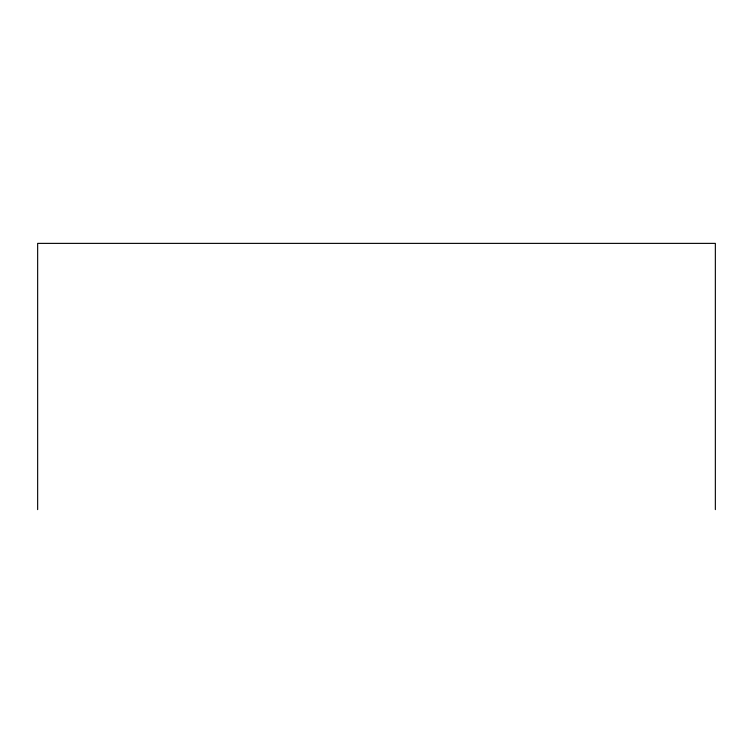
<?xml version="1.0" encoding="UTF-8"?>
<svg xmlns="http://www.w3.org/2000/svg" width="753" height="753" viewBox="0 0 753 753"><rect width="100%" height="100%" fill="white"/><g stroke="black" fill="none" stroke-linecap="round" stroke-linejoin="round"><path stroke-width="1.13" d="M715.35 509.621L715.35 243.379L37.65 243.379L37.65 509.621"/></g></svg>
